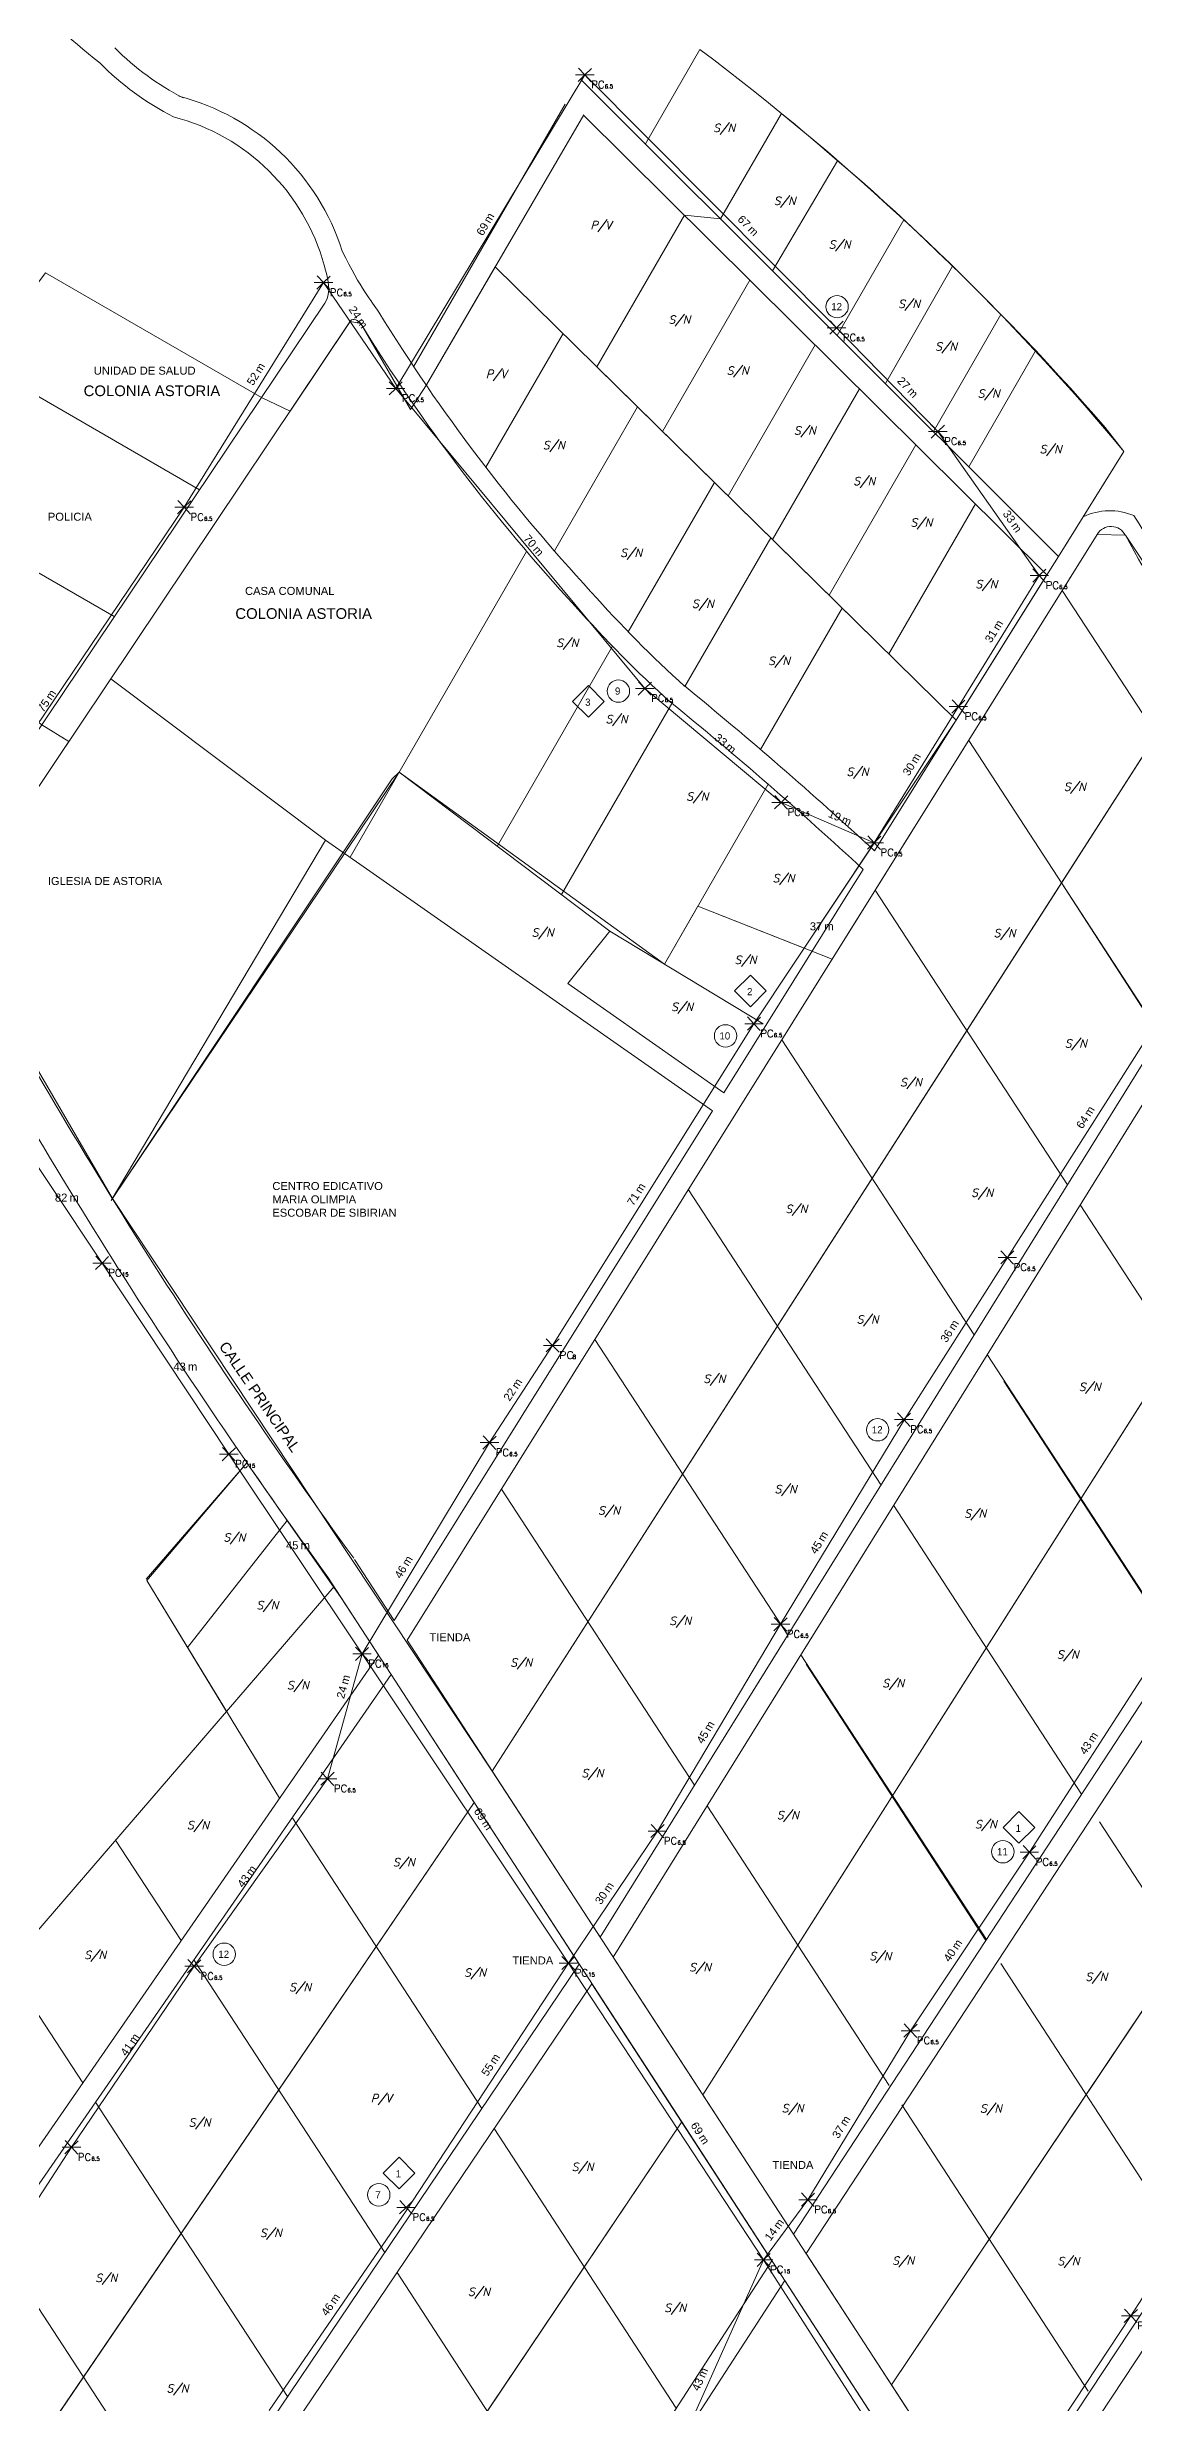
# Model space of a CAD drawing. Header units: metres. Extents: x 276196 to 280123, y 1482787 to 1490589.
# Drawn here: x 279075.1 to 279278.9, y 1488385 to 1488826.5 of the extents above; entities that cross this region are included whole.
import ezdxf
from ezdxf.enums import TextEntityAlignment as Align

# ---------------------------------------------------------------- set-up
doc = ezdxf.new("R2010")
doc.units = ezdxf.units.M
for name, color, linetype, lineweight in [('_ADDRESSDIBUJO', 7, 'Continuous', 0), ('_COMODINBASETEXT', 1, 'Continuous', 0), ('_HOUSECOUNT', 7, 'Continuous', 0), ('_LOTLINE', 9, 'Continuous', 0), ('_MICROZONES', 2, 'Continuous', 0), ('_POLEPED', 7, 'Continuous', 0), ('_STRAND', 3, 'Continuous', 0), ('_STRANDDISTANCE', 3, 'Continuous', 0), ('_STREET', 5, 'Continuous', 0)]:
    doc.layers.add(name, color=color, linetype=linetype, lineweight=lineweight)
doc.styles.add('Address', font='ITALICS.shx', dxfattribs={"height": 1.5})
doc.styles.add('ROMANS', font='romans.shx', dxfattribs={"height": 0.2})
doc.styles.get("Standard").update_dxf_attribs({"font": 'arial.ttf'})
doc.styles.add('StrandDistance0', font='ENGINEERING.shx', dxfattribs={"height": 1.5})
doc.styles.add('Style-ENGINEERING', font='ENGINEERING.shx')

# ---------------------------------------------------------------- blocks, each defined once
blk = doc.blocks.new('PC15_E')
at = {"layer": '_POLEPED', "color": 1}
for p, q in [((-1.74, 0), (0, 0)), ((-1.19, 1.27), (0, 0)), ((0, 0), (1.24, 1.22)), ((0, 0), (1.74, 0)), ((-1.24, -1.22), (0, 0)), ((0, 0), (1.19, -1.27))]:
    blk.add_line(p, q, dxfattribs=at)
at = {"layer": '_POLEPED', "linetype": 'Continuous', "style": 'ROMANS'}
for s, height, p in [('PC', 1.391, (1.18, -2.51)), ('15', 0.732, (3.72, -2.51))]:
    blk.add_text(s, height=height, rotation=359.6478, dxfattribs=at).set_placement(p)
blk = doc.blocks.new('PC6.5')
at = {"layer": '_POLEPED', "color": 1}
for p, q in [((-1.74, 0), (0, 0)), ((-1.24, -1.22), (0, 0)), ((-1.19, 1.27), (0, 0)), ((0, 0), (1.24, 1.22)), ((0, 0), (1.74, 0)), ((0, 0), (1.19, -1.27))]:
    blk.add_line(p, q, dxfattribs=at)
at = {"layer": '_POLEPED', "linetype": 'Continuous', "attachment_point": 7, "rotation": 359.6478, "line_spacing_factor": 0.72, "style": 'StrandDistance0'}
for s, insert, char_height in [('\\Fromans;PC', (1.18, -2.51), 1.3914), ('\\Fromans;6.5', (3.72, -2.51), 0.7317)]:
    blk.add_mtext(s, dxfattribs=dict(at, insert=insert, char_height=char_height))
blk = doc.blocks.new('*U33')
at = {"layer": '_POLEPED', "linetype": 'Continuous'}
blk.add_line((206328.6, 1519837.21), (206328.59, 1519835.82), dxfattribs=at)
at = {"layer": '_POLEPED', "linetype": 'Continuous', "flags": 128}
blk.add_lwpolyline([(206328.6, 1519837.21), (206329.19, 1519837.21), (206329.39, 1519837.14), (206329.46, 1519837.07), (206329.52, 1519836.94), (206329.52, 1519836.74), (206329.46, 1519836.61), (206329.39, 1519836.54), (206329.19, 1519836.48), (206328.59, 1519836.48)], dxfattribs=at)
blk = doc.blocks.new('PC8_E')
at = {"layer": '_POLEPED', "color": 1}
for p, q in [((-1.74, 0), (0, 0)), ((-1.24, -1.22), (0, 0)), ((-1.19, 1.27), (0, 0)), ((0, 0), (1.24, 1.22)), ((0, 0), (1.74, 0)), ((0, 0), (1.19, -1.27))]:
    blk.add_line(p, q, dxfattribs=at)
at = {"layer": '_POLEPED', "linetype": 'Continuous', "flags": 128}
for points in [[(3.77, -1.47), (3.71, -1.34), (3.57, -1.2), (3.44, -1.13), (3.18, -1.13), (3.04, -1.2), (2.91, -1.33), (2.84, -1.46), (2.78, -1.66), (2.77, -1.99), (2.84, -2.19), (2.9, -2.32), (3.04, -2.46), (3.17, -2.52), (3.43, -2.53), (3.57, -2.46), (3.7, -2.33), (3.77, -2.2)], [(4, -1.78), (3.9, -1.81), (3.86, -1.88), (3.86, -1.95), (3.9, -2.02), (3.97, -2.06), (4.11, -2.09), (4.21, -2.13), (4.28, -2.2), (4.31, -2.27), (4.31, -2.37), (4.28, -2.44), (4.24, -2.48), (4.14, -2.51), (4, -2.51), (3.89, -2.47), (3.86, -2.44), (3.82, -2.37), (3.83, -2.26), (3.86, -2.19), (3.93, -2.13), (4.04, -2.09), (4.18, -2.06), (4.25, -2.02), (4.28, -1.95), (4.28, -1.88), (4.25, -1.81), (4.14, -1.78), (4, -1.78)]]:
    blk.add_lwpolyline(points, dxfattribs=at)
at = {"layer": '_POLEPED', "linetype": 'Continuous'}
blk.add_blockref('*U33', (-206327.14, -1519838.33), dxfattribs=at)
blk = doc.blocks.new('SN')
at = {"layer": '_ADDRESSDIBUJO', "color": 7, "linetype": 'Continuous', "lineweight": 0, "style": 'Address'}
blk.add_text('S/N', height=1.5, dxfattribs=at).set_placement((2, 0), align=Align.CENTER)
blk = doc.blocks.new('TIENDA')
at = {"layer": '_ADDRESSDIBUJO'}
blk.add_text('TIENDA', height=1.5, dxfattribs=at).set_placement((-0.01, -0.02))
blk = doc.blocks.new('PV')
at = {"layer": '_ADDRESSDIBUJO', "color": 7, "linetype": 'Continuous', "lineweight": 0, "style": 'Address'}
blk.add_text('P/V', height=1.5, dxfattribs=at).set_placement((2.09, 0.23), align=Align.CENTER)
blk = doc.blocks.new('HCRES_9')
at = {"layer": '_HOUSECOUNT', "color": 1, "linetype": 'Continuous', "lineweight": 0}
blk.add_circle((0.14, 0), 2.1, dxfattribs=at)
at = {"layer": '_HOUSECOUNT', "color": 7, "linetype": 'Continuous', "lineweight": 0, "style": 'Style-ENGINEERING'}
blk.add_text('9', height=1.35, dxfattribs=at).set_placement((0, 0), align=Align.MIDDLE_CENTER)
blk = doc.blocks.new('HCRES_12')
at = {"layer": '_HOUSECOUNT', "color": 1, "linetype": 'Continuous', "lineweight": 0}
blk.add_ellipse((0, 0), major_axis=(-1.48, 1.48), ratio=1, start_param=3.926991, end_param=10.210176, dxfattribs=at)
at = {"layer": '_HOUSECOUNT', "color": 7, "linetype": 'Continuous', "lineweight": 0, "style": 'Style-ENGINEERING'}
blk.add_text('12', height=1.35, dxfattribs=at).set_placement((-0.08, 0), align=Align.MIDDLE_CENTER)
blk = doc.blocks.new('LONGITUD_RED')
at = {"layer": '_STRANDDISTANCE'}
blk.add_text('m', height=1.5, dxfattribs=at).set_placement((1.57, 0))
at = {"layer": '_STRANDDISTANCE', "flags": 4}
blk.add_attdef('?', text='', height=1.5, dxfattribs=at).set_placement((1.17, 0), align=Align.RIGHT)
blk = doc.blocks.new('HCCOM_3')
at = {"layer": '_HOUSECOUNT', "color": 3, "linetype": 'Continuous', "lineweight": 0, "flags": 128}
blk.add_lwpolyline([(-2.86, 0.15), (0.11, 3.12), (3.08, 0.15), (0.11, -2.82), (-2.86, 0.15)], close=True, dxfattribs=at)
at = {"layer": '_HOUSECOUNT', "color": 7, "linetype": 'Continuous', "lineweight": 0, "style": 'Style-ENGINEERING'}
blk.add_text('3', height=1.35, dxfattribs=at).set_placement((0, 0), align=Align.MIDDLE_CENTER)
blk = doc.blocks.new('HCCOM_2')
at = {"layer": '_HOUSECOUNT', "color": 3, "linetype": 'Continuous', "lineweight": 0, "flags": 128}
blk.add_lwpolyline([(-2.86, 0.15), (0.11, 3.12), (3.08, 0.15), (0.11, -2.82), (-2.86, 0.15)], close=True, dxfattribs=at)
at = {"layer": '_HOUSECOUNT', "color": 7, "linetype": 'Continuous', "lineweight": 0, "style": 'Style-ENGINEERING'}
blk.add_text('2', height=1.35, dxfattribs=at).set_placement((0, 0), align=Align.MIDDLE_CENTER)
blk = doc.blocks.new('HCRES_10')
at = {"layer": '_HOUSECOUNT', "color": 1, "linetype": 'Continuous', "lineweight": 0}
blk.add_circle((0.14, 0), 2.1, dxfattribs=at)
at = {"layer": '_HOUSECOUNT', "color": 7, "linetype": 'Continuous', "lineweight": 0, "style": 'Style-ENGINEERING'}
blk.add_text('10', height=1.35, dxfattribs=at).set_placement((0, 0), align=Align.MIDDLE_CENTER)
blk = doc.blocks.new('HCRES_7')
at = {"layer": '_HOUSECOUNT', "color": 1, "linetype": 'Continuous', "lineweight": 0}
blk.add_circle((0.14, 0), 2.1, dxfattribs=at)
at = {"layer": '_HOUSECOUNT', "color": 7, "linetype": 'Continuous', "lineweight": 0, "style": 'Style-ENGINEERING'}
blk.add_text('7', height=1.35, dxfattribs=at).set_placement((0, 0), align=Align.MIDDLE_CENTER)
blk = doc.blocks.new('HCCOM_1')
at = {"layer": '_HOUSECOUNT', "color": 3, "linetype": 'Continuous', "lineweight": 0, "flags": 128}
blk.add_lwpolyline([(-2.86, 0.15), (0.11, 3.12), (3.08, 0.15), (0.11, -2.82), (-2.86, 0.15)], close=True, dxfattribs=at)
at = {"layer": '_HOUSECOUNT', "color": 7, "linetype": 'Continuous', "lineweight": 0, "style": 'Style-ENGINEERING'}
blk.add_text('1', height=1.35, dxfattribs=at).set_placement((0, 0), align=Align.MIDDLE_CENTER)
blk = doc.blocks.new('HCRES_11')
at = {"layer": '_HOUSECOUNT', "color": 1, "linetype": 'Continuous', "lineweight": 0}
blk.add_circle((0.14, 0), 2.1, dxfattribs=at)
at = {"layer": '_HOUSECOUNT', "color": 7, "linetype": 'Continuous', "lineweight": 0, "style": 'Style-ENGINEERING'}
blk.add_text('11', height=1.35, dxfattribs=at).set_placement((0.06, 0), align=Align.MIDDLE_CENTER)

msp = doc.modelspace()

# ---------------------------------------------------------------- linework, layer by layer
at = {"layer": '_LOTLINE', "color": 9}
for p, q in [((279197.54, 1488826.1), (279187.31, 1488808.39)), ((279264.74, 1488731.08), (279175.08, 1488820.6)), ((279143.86, 1488766.59), (279172.29, 1488815.83)), ((279146.3, 1488763.26), (279175.76, 1488813.83)), ((279262.57, 1488727.6), (279175.73, 1488813.79)), ((279212.8, 1488814.1), (279201.39, 1488794.34)), ((279223.35, 1488805.23), (279211.12, 1488784.62)), ((279194.63, 1488795.04), (279178.22, 1488766.61)), ((279235.76, 1488794.13), (279223.28, 1488772.48)), ((279074.84, 1488784.22), (279115.34, 1488760.83)), ((279245.57, 1488700.36), (279159.17, 1488785.35)), ((279206.9, 1488782.85), (279190.53, 1488754.5)), ((279244.89, 1488785.47), (279232.3, 1488763.47)), ((279053.18, 1488668.3), (279127.24, 1488778.55)), ((279056.9, 1488663.07), (279132.05, 1488775.24)), ((279253.97, 1488776.42), (279241.3, 1488754.48)), ((279171.89, 1488772.84), (279157.41, 1488747.77)), ((279219.15, 1488770.7), (279202.82, 1488742.41)), ((279260.47, 1488769.63), (279247.91, 1488747.88)), ((279062.53, 1488767.37), (279103.74, 1488743.57)), ((279227.46, 1488762.45), (279211.16, 1488734.21)), ((279185.83, 1488759.12), (279170.24, 1488732.11)), ((279238.03, 1488751.96), (279221.76, 1488723.78)), ((279277.02, 1488750.76), (279273.51, 1488755.23)), ((279269.37, 1488738.5), (279277.02, 1488750.76)), ((279045.22, 1488744.35), (279087.7, 1488719.83)), ((279200.24, 1488744.95), (279184.07, 1488716.96)), ((279249.16, 1488740.91), (279232.93, 1488712.79)), ((279264.74, 1488731.08), (279269.37, 1488738.5)), ((279142.64, 1488527.91), (279272.03, 1488735.2)), ((279210.8, 1488734.56), (279194.71, 1488706.7)), ((279165.04, 1488732.02), (279131.94, 1488674.69)), ((279230.27, 1488675.86), (279262.57, 1488727.6)), ((279224.19, 1488721.39), (279208.89, 1488694.88)), ((279265.45, 1488724.67), (279307.76, 1488659.84)), ((279158.6, 1488503.38), (279292.49, 1488712.27)), ((279181.15, 1488714.23), (279159.55, 1488676.81)), ((279087.1, 1488708.14), (279127.36, 1488677.9)), ((279192.42, 1488703.79), (279171.58, 1488667.69)), ((279247.93, 1488696.59), (279283.87, 1488641.38)), ((279180.61, 1488660.84), (279141.14, 1488690.62)), ((279178.85, 1488472.25), (279311.99, 1488686.67)), ((279210.32, 1488688.36), (279190.86, 1488654.66)), ((279181.26, 1488468.55), (279314.59, 1488683.27)), ((279127.36, 1488677.9), (279087.18, 1488610.37)), ((279199.86, 1488627.14), (279127.36, 1488677.9)), ((279225.9, 1488668.85), (279228.11, 1488672.4)), ((279201.98, 1488630.54), (279225.9, 1488668.85)), ((279230.4, 1488668.52), (279266.44, 1488613.31)), ((279217.08, 1488657.65), (279197.13, 1488665.51)), ((279172.77, 1488650.99), (279180.61, 1488660.84)), ((279209.4, 1488643.48), (279180.61, 1488660.84)), ((279334.28, 1488657.5), (279198.06, 1488442.73)), ((279201.98, 1488630.54), (279172.77, 1488650.99)), ((279212.88, 1488640.45), (279248.96, 1488585.17)), ((279215.05, 1488416.62), (279355.06, 1488630.32)), ((279140.23, 1488531.61), (279199.86, 1488627.14)), ((279217.43, 1488412.96), (279357.63, 1488626.95)), ((279195.36, 1488612.37), (279231.49, 1488557.02)), ((279268.82, 1488609.55), (279304.99, 1488553.9)), ((279233.44, 1488388.34), (279375.76, 1488600.58)), ((279177.84, 1488584.3), (279214.01, 1488528.88)), ((279251.38, 1488581.47), (279287.15, 1488526.67)), ((279252.28, 1488359.39), (279395.07, 1488575.37)), ((279254.51, 1488576.48), (279287.03, 1488526.49)), ((279254.66, 1488355.73), (279397.96, 1488572.49)), ((279112.6, 1488561.2), (279093.69, 1488539.4)), ((279160.31, 1488556.23), (279196.54, 1488500.73)), ((279233.84, 1488553.23), (279269.07, 1488499.08)), ((279120.18, 1488550.36), (279101.49, 1488526.59)), ((279132.8, 1488543.03), (279140.23, 1488531.61)), ((279128.93, 1488537.97), (279067.6, 1488466.76)), ((279093.85, 1488539.15), (279118.7, 1488498.31)), ((279127.77, 1488539.76), (279137.26, 1488525.15)), ((279142.64, 1488527.91), (279178.85, 1488472.25)), ((279056.84, 1488408.82), (279137.26, 1488525.15)), ((279216.42, 1488525.18), (279251.23, 1488471.85)), ((279217.44, 1488523.44), (279251.11, 1488471.67)), ((279058.55, 1488404.25), (279139.62, 1488521.53)), ((279139.62, 1488521.53), (279174.92, 1488467.19)), ((279070.31, 1488372.68), (279155.2, 1488497.54)), ((279198.9, 1488496.91), (279233.01, 1488444.49)), ((279121.06, 1488494.69), (279156.67, 1488440.15)), ((279272.46, 1488493.87), (279306.55, 1488441.48)), ((279087.99, 1488490.44), (279100.26, 1488471.63)), ((279067.6, 1488466.76), (279081.83, 1488444.96)), ((279082.93, 1488330.93), (279174.92, 1488467.19)), ((279102.63, 1488468.02), (279138.44, 1488413.15)), ((279181.26, 1488468.55), (279215.05, 1488416.62)), ((279253.93, 1488467.35), (279288.51, 1488414.19)), ((279084.08, 1488325.48), (279177.29, 1488463.55)), ((279177.29, 1488463.55), (279211.03, 1488411.62)), ((279084.19, 1488441.34), (279120.21, 1488386.15)), ((279235.39, 1488440.83), (279270.3, 1488387.18)), ((279194.13, 1488437.63), (279094.65, 1488289.77)), ((279158.97, 1488436.41), (279193.08, 1488383.99)), ((279065.75, 1488414.67), (279101.99, 1488359.16)), ((279217.43, 1488412.96), (279252.28, 1488359.39)), ((279108.93, 1488254.44), (279211.03, 1488411.62)), ((279110.71, 1488249.84), (279213.45, 1488407.89)), ((279140.75, 1488409.42), (279175.2, 1488356.46)), ((279213.45, 1488407.89), (279248.61, 1488353.78))]:
    msp.add_line(p, q, dxfattribs=at)
for centre, radius, start, end in [((279212.89, 1488983.41), 204.7, 219.209, 231.3395), ((279123.23, 1488861.36), 53.75, 224.6877, 243.0175), ((279123.23, 1488861.36), 49.75, 224.6877, 243.0175), ((278895.12, 1488425.76), 501.73, 41.0462, 52.9322), ((279088.87, 1488775.07), 43.67, 17.6447, 75.4417), ((279088.87, 1488775.07), 39.67, 15.4417, 75.4417), ((279427.04, 1488955.58), 344.42, 211.6763, 222.7609), ((279427.04, 1488955.58), 340.42, 211.6763, 222.7609), ((279274.38, 1488727.97), 11.66, 67.2959, 115.4411), ((279488.42, 1488867.2), 245.78, 211.5145, 218.3375), ((279274.61, 1488733.69), 2.99, 26.8227, 149.7054), ((279394.29, 1488796.71), 132.26, 207.7886, 219.6703), ((279348.55, 1488876.88), 233.41, 221.6568, 227.8859), ((279348.55, 1488876.88), 229.41, 221.6568, 227.8859), ((278722.98, 1488127.11), 743.31, 47.18972, 50.87413), ((278722.98, 1488127.11), 747.31, 47.24843, 50.87413), ((280029.76, 1489194.25), 1114.42, 208.56407, 215.96483), ((280029.76, 1489194.25), 1108.42, 208.63453, 215.96483)]:
    msp.add_arc(centre, radius, start, end, dxfattribs=at)
for points in [[(279130.48, 1488788.3), (279134.01, 1488781.05), (279135.95, 1488779.07), (279137.33, 1488776.82)], [(279127.24, 1488778.55), (279128.55, 1488780.51), (279127.73, 1488783.35), (279127.11, 1488785.63)], [(279132.05, 1488775.24), (279132.41, 1488775.78), (279133.58, 1488775.27), (279133.93, 1488774.72)]]:
    msp.add_open_spline(points, degree=3, dxfattribs=at)
at = {"layer": '_MICROZONES'}
msp.add_line((279130.3, 1488535.87), (279130.3, 1488535.87), dxfattribs=at)
for points in [[(279194.63, 1488795.04), (279178.22, 1488766.61), (279245.57, 1488700.36), (279262.49, 1488727.48), (279264.74, 1488731.08), (279277.02, 1488750.76, 0.048139), (279212.8, 1488814.1), (279201.39, 1488794.34)], [(279094.65, 1488289.77), (279194.13, 1488437.63), (279155.2, 1488497.54), (279070.31, 1488372.68, -0.058277), (279082.93, 1488330.93), (279084.08, 1488325.48, 0.023816)]]:
    msp.add_lwpolyline(points, format="xyb", close=True, dxfattribs=at)
for points in [[(279141.14, 1488690.62), (279190.86, 1488654.66), (279197.13, 1488665.51), (279217.08, 1488657.65), (279245.57, 1488700.36), (279159.17, 1488785.35), (279146.3, 1488763.26), (279146.3, 1488763.26), (279143.28, 1488758.6), (279133.93, 1488774.72), (279131.94, 1488775.08), (279120.69, 1488758.29), (279115.34, 1488760.83), (279074.84, 1488784.22), (279033.71, 1488729.03), (279053.83, 1488714.32), (279074.13, 1488699.49), (279079.21, 1488696.37), (279056.9, 1488663.07), (279087.38, 1488610.71), (279139.81, 1488689.39), (279141.14, 1488690.62)], [(279292.49, 1488712.27), (279265.31, 1488669.88), (279304.1, 1488609.91), (279400.78, 1488764.27), (279371.97, 1488775.67), (279368.04, 1488776.92), (279326.31, 1488786.97), (279300.05, 1488741.49), (279284.28, 1488730.32), (279295.63, 1488714.75)], [(279158.6, 1488503.38), (279292.49, 1488712.27), (279277.28, 1488735.04), (279272.03, 1488735.2), (279222.33, 1488655.58), (279197.13, 1488665.51), (279190.86, 1488654.66), (279141.14, 1488690.62), (279087.38, 1488610.71)], [(279198.06, 1488442.73), (279304.1, 1488609.91), (279265.31, 1488669.88), (279158.6, 1488503.38)], [(279233.44, 1488388.34), (279342.42, 1488550.85), (279304.1, 1488609.91), (279198.06, 1488442.73)], [(279108.79, 1488514.59), (279067.6, 1488466.76), (279054.96, 1488495.55), (279030.51, 1488479.5), (279070.31, 1488372.68), (279155.2, 1488497.54), (279139.62, 1488521.53), (279130.3, 1488535.87), (279112.6, 1488561.2), (279093.85, 1488539.15)], [(279272.73, 1488327.95), (279381.53, 1488491.26), (279342.42, 1488550.85), (279233.44, 1488388.34)], [(279122.73, 1488218.62), (279229.91, 1488382.56), (279194.13, 1488437.63), (279094.65, 1488289.77)]]:
    msp.add_lwpolyline(points, close=True, dxfattribs=at)
at = {"layer": '_STRAND'}
for p, q in [((279175.97, 1488821.32), (279140.49, 1488762.55)), ((279223.14, 1488773.94), (279175.97, 1488821.32)), ((279100.85, 1488740.27), (279126.96, 1488782.38)), ((279140.49, 1488762.55), (279126.96, 1488782.38)), ((279242.12, 1488754.48), (279223.14, 1488773.94)), ((279187.21, 1488706.31), (279140.49, 1488762.55)), ((279261.15, 1488727.48), (279242.12, 1488754.48)), ((279058.84, 1488678.14), (279100.85, 1488740.27)), ((279245.98, 1488702.92), (279261.15, 1488727.48)), ((279212.78, 1488684.96), (279187.21, 1488706.31)), ((279230.21, 1488677.4), (279245.98, 1488702.92)), ((279230.21, 1488677.4), (279212.78, 1488684.96)), ((279207.66, 1488643.48), (279230.21, 1488677.4)), ((279085.44, 1488598.63), (279039.98, 1488666.88)), ((279255.18, 1488599.67), (279289.28, 1488653.38)), ((279169.92, 1488583.17), (279207.66, 1488643.48)), ((279109.2, 1488562.79), (279085.44, 1488598.63)), ((279235.85, 1488569.28), (279255.18, 1488599.67)), ((279158.06, 1488564.96), (279169.92, 1488583.17)), ((279212.62, 1488530.92), (279235.85, 1488569.28)), ((279134.18, 1488525.36), (279109.2, 1488562.79)), ((279134.18, 1488525.36), (279158.06, 1488564.96)), ((279189.59, 1488492.14), (279212.62, 1488530.92)), ((279127.73, 1488501.95), (279134.18, 1488525.36)), ((279172.86, 1488467.4), (279134.18, 1488525.36)), ((279259.29, 1488488.19), (279282.65, 1488524.33)), ((279102.72, 1488466.81), (279127.73, 1488501.95)), ((279172.86, 1488467.4), (279189.59, 1488492.14)), ((279237.02, 1488454.73), (279259.29, 1488488.19)), ((279079.72, 1488432.88), (279102.72, 1488466.81)), ((279142.46, 1488420.98), (279172.86, 1488467.4)), ((279209.47, 1488411.78), (279172.86, 1488467.4)), ((279217.77, 1488423.06), (279237.02, 1488454.73)), ((279303.64, 1488440.55), (279278.33, 1488401.29)), ((279060.65, 1488403.6), (279079.72, 1488432.88)), ((279116.79, 1488383.54), (279142.46, 1488420.98)), ((279209.47, 1488411.78), (279217.77, 1488423.06)), ((279191.87, 1488372.48), (279209.47, 1488411.78)), ((279246.43, 1488354.15), (279209.47, 1488411.78)), ((279278.33, 1488401.29), (279252.65, 1488362.5))]:
    msp.add_line(p, q, dxfattribs=at)

# ---------------------------------------------------------------- block references
at = {"layer": '_ADDRESSDIBUJO'}
for name, p in [('SN', (279200.07, 1488810.62)), ('SN', (279211.42, 1488796.96)), ('PV', (279176.89, 1488792.2)), ('SN', (279221.71, 1488788.77)), ('SN', (279234.73, 1488777.64)), ('SN', (279191.67, 1488774.7)), ('SN', (279241.67, 1488769.66)), ('PV', (279157.27, 1488764.28)), ('SN', (279202.59, 1488765.14)), ('SN', (279249.65, 1488760.84)), ('SN', (279168.14, 1488751.17)), ('SN', (279215.2, 1488753.9)), ('SN', (279226.33, 1488744.45)), ('SN', (279237.04, 1488736.68)), ('SN', (279182.64, 1488731.01)), ('SN', (279249.23, 1488725.13)), ('SN', (279196.08, 1488721.46)), ('SN', (279170.66, 1488714.11)), ('SN', (279210.36, 1488710.75)), ('SN', (279179.9, 1488699.83)), ('SN', (279225.07, 1488689.96)), ('SN', (279195.03, 1488685.33)), ('SN', (279265.8, 1488687.16)), ('SN', (279211.2, 1488670)), ('SN', (279166.04, 1488659.83)), ('SN', (279252.64, 1488659.73)), ('SN', (279204.07, 1488654.7)), ('SN', (279192.18, 1488645.9)), ('SN', (279265.99, 1488639.04)), ('SN', (279235.08, 1488631.75)), ('SN', (279248.44, 1488611.06)), ('SN', (279213.6, 1488608.01)), ('SN', (279226.96, 1488587.32)), ('SN', (279198.23, 1488576.19)), ('SN', (279268.6, 1488574.66)), ('SN', (279178.48, 1488551.5)), ('SN', (279211.59, 1488555.5)), ('SN', (279247.12, 1488550.92)), ('SN', (279108.25, 1488546.46)), ('SN', (279114.43, 1488533.75)), ('SN', (279191.84, 1488530.81)), ('TIENDA', (279146.83, 1488527.76)), ('SN', (279162.02, 1488522.98)), ('SN', (279264.48, 1488524.49)), ('SN', (279120.16, 1488518.75)), ('SN', (279231.76, 1488519.1)), ('SN', (279175.38, 1488502.28)), ('SN', (279212, 1488494.41)), ('SN', (279101.42, 1488492.53)), ('SN', (279249.12, 1488492.67)), ('SN', (279140.01, 1488485.56)), ('SN', (279082.15, 1488468.18)), ('SN', (279229.36, 1488467.98)), ('SN', (279153.37, 1488464.87)), ('TIENDA', (279162.36, 1488467.17)), ('SN', (279195.54, 1488465.89)), ('SN', (279269.84, 1488464.11)), ('SN', (279120.58, 1488462.16)), ('PV', (279135.71, 1488441.09)), ('SN', (279101.72, 1488436.78)), ('SN', (279212.9, 1488439.45)), ('SN', (279250.08, 1488439.42)), ('SN', (279173.53, 1488428.47)), ('TIENDA', (279211.14, 1488428.84)), ('SN', (279115.08, 1488416.09)), ('SN', (279233.62, 1488410.89)), ('SN', (279264.62, 1488410.81)), ('SN', (279084.23, 1488407.64)), ('SN', (279154.1, 1488405.07)), ('SN', (279190.89, 1488402.04)), ('SN', (279097.59, 1488386.95))]:
    msp.add_blockref(name, p, dxfattribs=at)
at = {"layer": '_HOUSECOUNT', "zscale": 0.001}
for name, p in [('HCRES_12', (279223.24, 1488777.88)), ('HCRES_9', (279182.1, 1488705.83)), ('HCRES_12', (279230.85, 1488567.37))]:
    msp.add_blockref(name, p, dxfattribs=at)
at = {"layer": '_HOUSECOUNT', "lineweight": 70, "zscale": 0.001}
for name, p in [('HCCOM_3', (279176.51, 1488703.75)), ('HCCOM_2', (279206.87, 1488649.49)), ('HCRES_10', (279202.2, 1488641.2)), ('HCCOM_1', (279257.21, 1488492.68)), ('HCRES_11', (279254.18, 1488488.29)), ('HCRES_12', (279108.34, 1488469.07)), ('HCCOM_1', (279141.01, 1488427.91)), ('HCRES_7', (279137.18, 1488423.98))]:
    msp.add_blockref(name, p, dxfattribs=at)
at = {"layer": '_MICROZONES', "zscale": 0.001}
msp.add_blockref('SN', (279261.27, 1488750.44), dxfattribs=at)
at = {"layer": '_POLEPED'}
for name, p in [('PC6.5', (279175.97, 1488821.32)), ('PC6.5', (279126.96, 1488782.38)), ('PC6.5', (279223.14, 1488773.94)), ('PC6.5', (279140.49, 1488762.55)), ('PC6.5', (279242.12, 1488754.48)), ('PC6.5', (279100.85, 1488740.27)), ('PC6.5', (279261.15, 1488727.48)), ('PC6.5', (279187.21, 1488706.31)), ('PC6.5', (279245.98, 1488702.92)), ('PC6.5', (279212.78, 1488684.96)), ('PC6.5', (279230.21, 1488677.4)), ('PC6.5', (279207.66, 1488643.48)), ('PC15_E', (279085.44, 1488598.63)), ('PC6.5', (279255.15, 1488599.67)), ('PC8_E', (279169.92, 1488583.17)), ('PC6.5', (279235.75, 1488569.28)), ('PC15_E', (279109.2, 1488562.79)), ('PC6.5', (279158.06, 1488564.96)), ('PC6.5', (279212.62, 1488530.92)), ('PC15_E', (279134.18, 1488525.36)), ('PC6.5', (279127.73, 1488501.95)), ('PC6.5', (279189.59, 1488492.14)), ('PC6.5', (279259.29, 1488488.19)), ('PC6.5', (279102.72, 1488466.81)), ('PC15_E', (279172.86, 1488467.4)), ('PC6.5', (279237.02, 1488454.73)), ('PC6.5', (279079.72, 1488432.88)), ('PC6.5', (279142.46, 1488421.62)), ('PC6.5', (279217.78, 1488423.06)), ('PC15_E', (279209.47, 1488411.78)), ('PC6.5', (279278.33, 1488401.29))]:
    msp.add_blockref(name, p, dxfattribs=at)
at = {"layer": '_STRANDDISTANCE'}
ref = msp.add_blockref('LONGITUD_RED', (279157.4, 1488792.04), dxfattribs=dict(at, rotation=60.00000000002194))
ref.add_attrib('?', '69', dxfattribs={"height": 1.5, "rotation": 60}).set_placement((279157.99, 1488793.05), align=Align.RIGHT)
ref = msp.add_blockref('LONGITUD_RED', (279205.28, 1488793.3), dxfattribs=dict(at, rotation=314.8765898225586))
ref.add_attrib('?', '67', dxfattribs={"height": 1.5, "rotation": 314.8766}).set_placement((279206.1, 1488792.48), align=Align.RIGHT)
ref = msp.add_blockref('LONGITUD_RED', (279132.26, 1488776.38), dxfattribs=dict(at, rotation=304.3033894972394))
ref.add_attrib('?', '24', dxfattribs={"height": 1.5, "rotation": 304.3034}).set_placement((279132.92, 1488775.42), align=Align.RIGHT)
ref = msp.add_blockref('LONGITUD_RED', (279114.35, 1488763.95), dxfattribs=dict(at, rotation=58.19124002323566))
ref.add_attrib('?', '52', dxfattribs={"height": 1.5, "rotation": 58.1912}).set_placement((279114.97, 1488764.94), align=Align.RIGHT)
ref = msp.add_blockref('LONGITUD_RED', (279235.19, 1488763.02), dxfattribs=dict(at, rotation=314.2895481967216))
ref.add_attrib('?', '27', dxfattribs={"height": 1.5, "rotation": 314.2895}).set_placement((279236.01, 1488762.19), align=Align.RIGHT)
ref = msp.add_blockref('LONGITUD_RED', (279254.89, 1488738.1), dxfattribs=dict(at, rotation=305.1636422360397))
ref.add_attrib('?', '33', dxfattribs={"height": 1.5, "rotation": 305.1636}).set_placement((279255.56, 1488737.15), align=Align.RIGHT)
ref = msp.add_blockref('LONGITUD_RED', (279165.11, 1488733.48), dxfattribs=dict(at, rotation=310.2961867210413))
ref.add_attrib('?', '70', dxfattribs={"height": 1.5, "rotation": 310.2962}).set_placement((279165.86, 1488732.59), align=Align.RIGHT)
ref = msp.add_blockref('LONGITUD_RED', (279252.72, 1488715.73), dxfattribs=dict(at, rotation=58.29252524717803))
ref.add_attrib('?', '31', dxfattribs={"height": 1.5, "rotation": 58.2925}).set_placement((279253.33, 1488716.72), align=Align.RIGHT)
ref = msp.add_blockref('LONGITUD_RED', (279075.08, 1488702.7), dxfattribs=dict(at, rotation=56.11038042897916))
ref.add_attrib('?', '75', dxfattribs={"height": 1.5, "rotation": 56.1104}).set_placement((279075.73, 1488703.66), align=Align.RIGHT)
ref = msp.add_blockref('LONGITUD_RED', (279200.98, 1488696.11), dxfattribs=dict(at, rotation=320.1407297938774))
ref.add_attrib('?', '33', dxfattribs={"height": 1.5, "rotation": 320.1407}).set_placement((279201.88, 1488695.36), align=Align.RIGHT)
ref = msp.add_blockref('LONGITUD_RED', (279237.31, 1488690.8), dxfattribs=dict(at, rotation=58.29252526561631))
ref.add_attrib('?', '30', dxfattribs={"height": 1.5, "rotation": 58.2925}).set_placement((279237.93, 1488691.79), align=Align.RIGHT)
ref = msp.add_blockref('LONGITUD_RED', (279222.5, 1488681.83), dxfattribs=dict(at, rotation=336.539890373873))
ref.add_attrib('?', '19', dxfattribs={"height": 1.5, "rotation": 336.5399}).set_placement((279223.57, 1488681.37), align=Align.RIGHT)
ref = msp.add_blockref('LONGITUD_RED', (279219.29, 1488660.98), dxfattribs=at)
ref.add_attrib('?', '37', dxfattribs={"height": 1.5}).set_placement((279220.46, 1488660.98), align=Align.RIGHT)
ref = msp.add_blockref('LONGITUD_RED', (279269.85, 1488624.63), dxfattribs=dict(at, rotation=57.58377082054916))
ref.add_attrib('?', '64', dxfattribs={"height": 1.5, "rotation": 57.5838}).set_placement((279270.47, 1488625.61), align=Align.RIGHT)
ref = msp.add_blockref('LONGITUD_RED', (279077.77, 1488610.14), dxfattribs=at)
ref.add_attrib('?', '82', dxfattribs={"height": 1.5}).set_placement((279078.94, 1488610.14), align=Align.RIGHT)
ref = msp.add_blockref('LONGITUD_RED', (279185.66, 1488610.21), dxfattribs=dict(at, rotation=57.96447725920622))
ref.add_attrib('?', '71', dxfattribs={"height": 1.5, "rotation": 57.9645}).set_placement((279186.28, 1488611.19), align=Align.RIGHT)
ref = msp.add_blockref('LONGITUD_RED', (279244.39, 1488584.56), dxfattribs=dict(at, rotation=57.53994768273271))
ref.add_attrib('?', '36', dxfattribs={"height": 1.5, "rotation": 57.5399}).set_placement((279245.01, 1488585.55), align=Align.RIGHT)
ref = msp.add_blockref('LONGITUD_RED', (279099.98, 1488578.46), dxfattribs=at)
ref.add_attrib('?', '43', dxfattribs={"height": 1.5}).set_placement((279101.15, 1488578.46), align=Align.RIGHT)
ref = msp.add_blockref('LONGITUD_RED', (279162.49, 1488573.58), dxfattribs=dict(at, rotation=56.92126638412996))
ref.add_attrib('?', '22', dxfattribs={"height": 1.5, "rotation": 56.9213}).set_placement((279163.12, 1488574.56), align=Align.RIGHT)
ref = msp.add_blockref('LONGITUD_RED', (279121.1, 1488544.97), dxfattribs=at)
ref.add_attrib('?', '45', dxfattribs={"height": 1.5}).set_placement((279122.26, 1488544.97), align=Align.RIGHT)
ref = msp.add_blockref('LONGITUD_RED', (279219.94, 1488544.93), dxfattribs=dict(at, rotation=58.8050436710777))
ref.add_attrib('?', '45', dxfattribs={"height": 1.5, "rotation": 58.805}).set_placement((279220.54, 1488545.93), align=Align.RIGHT)
ref = msp.add_blockref('LONGITUD_RED', (279142.05, 1488540.34), dxfattribs=dict(at, rotation=58.90530418042578))
ref.add_attrib('?', '46', dxfattribs={"height": 1.5, "rotation": 58.9053}).set_placement((279142.65, 1488541.34), align=Align.RIGHT)
ref = msp.add_blockref('LONGITUD_RED', (279131.11, 1488517.99), dxfattribs=dict(at, rotation=74.60203464712086))
ref.add_attrib('?', '24', dxfattribs={"height": 1.5, "rotation": 74.602}).set_placement((279131.42, 1488519.11), align=Align.RIGHT)
ref = msp.add_blockref('LONGITUD_RED', (279198.66, 1488509.37), dxfattribs=dict(at, rotation=59.29180376050237))
ref.add_attrib('?', '45', dxfattribs={"height": 1.5, "rotation": 59.2918}).set_placement((279199.26, 1488510.37), align=Align.RIGHT)
ref = msp.add_blockref('LONGITUD_RED', (279270.47, 1488507.33), dxfattribs=dict(at, rotation=57.12912559867898))
ref.add_attrib('?', '43', dxfattribs={"height": 1.5, "rotation": 57.1291}).set_placement((279271.1, 1488508.31), align=Align.RIGHT)
ref = msp.add_blockref('LONGITUD_RED', (279155.7, 1488494.92), dxfattribs=dict(at, rotation=303.7137445133207))
ref.add_attrib('?', '69', dxfattribs={"height": 1.5, "rotation": 303.7137}).set_placement((279156.34, 1488493.95), align=Align.RIGHT)
ref = msp.add_blockref('LONGITUD_RED', (279112.56, 1488482.36), dxfattribs=dict(at, rotation=54.55383254556727))
ref.add_attrib('?', '43', dxfattribs={"height": 1.5, "rotation": 54.5538}).set_placement((279113.24, 1488483.31), align=Align.RIGHT)
ref = msp.add_blockref('LONGITUD_RED', (279179.64, 1488479.21), dxfattribs=dict(at, rotation=55.93577390372242))
ref.add_attrib('?', '30', dxfattribs={"height": 1.5, "rotation": 55.9358}).set_placement((279180.29, 1488480.18), align=Align.RIGHT)
ref = msp.add_blockref('LONGITUD_RED', (279244.97, 1488468.47), dxfattribs=dict(at, rotation=56.34932670063812))
ref.add_attrib('?', '40', dxfattribs={"height": 1.5, "rotation": 56.3493}).set_placement((279245.61, 1488469.44), align=Align.RIGHT)
ref = msp.add_blockref('LONGITUD_RED', (279090.67, 1488450.82), dxfattribs=dict(at, rotation=55.86794395510471))
ref.add_attrib('?', '41', dxfattribs={"height": 1.5, "rotation": 55.8679}).set_placement((279091.32, 1488451.78), align=Align.RIGHT)
ref = msp.add_blockref('LONGITUD_RED', (279158.32, 1488447.03), dxfattribs=dict(at, rotation=56.77665331025945))
ref.add_attrib('?', '55', dxfattribs={"height": 1.5, "rotation": 56.7767}).set_placement((279158.96, 1488448.01), align=Align.RIGHT)
ref = msp.add_blockref('LONGITUD_RED', (279224.09, 1488435.39), dxfattribs=dict(at, rotation=58.70556261787288))
ref.add_attrib('?', '37', dxfattribs={"height": 1.5, "rotation": 58.7056}).set_placement((279224.7, 1488436.38), align=Align.RIGHT)
ref = msp.add_blockref('LONGITUD_RED', (279196.36, 1488436.04), dxfattribs=dict(at, rotation=303.013901412433))
ref.add_attrib('?', '69', dxfattribs={"height": 1.5, "rotation": 303.0139}).set_placement((279196.99, 1488435.06), align=Align.RIGHT)
ref = msp.add_blockref('LONGITUD_RED', (279211.43, 1488416.13), dxfattribs=dict(at, rotation=53.66418866881241))
ref.add_attrib('?', '14', dxfattribs={"height": 1.5, "rotation": 53.6642}).set_placement((279212.12, 1488417.07), align=Align.RIGHT)
ref = msp.add_blockref('LONGITUD_RED', (279128.29, 1488402.09), dxfattribs=dict(at, rotation=55.5606095372098))
ref.add_attrib('?', '46', dxfattribs={"height": 1.5, "rotation": 55.5606}).set_placement((279128.95, 1488403.05), align=Align.RIGHT)
ref = msp.add_blockref('LONGITUD_RED', (279197.78, 1488388.12), dxfattribs=dict(at, rotation=65.87149982256379))
ref.add_attrib('?', '43', dxfattribs={"height": 1.5, "rotation": 65.8715}).set_placement((279198.26, 1488389.19), align=Align.RIGHT)

# ---------------------------------------------------------------- texts
at = {"layer": '_ADDRESSDIBUJO'}
for s, p in [('UNIDAD DE SALUD', (279083.89, 1488765.14)), ('POLICIA', (279075.28, 1488737.76)), ('CASA COMUNAL', (279112.25, 1488723.85)), ('IGLESIA DE ASTORIA', (279075.28, 1488669.48))]:
    msp.add_text(s, height=1.5, dxfattribs=at).set_placement(p)
at = {"layer": '_ADDRESSDIBUJO', "insert": (279117.37, 1488613.81), "char_height": 1.5, "attachment_point": 1}
msp.add_mtext_dynamic_manual_height_columns('CENTRO EDICATIVO\\PMARIA OLIMPIA\\PESCOBAR DE SIBIRIAN', width=49.4453, gutter_width=7.5, heights=[0], dxfattribs=at)
at = {"layer": '_COMODINBASETEXT'}
for p in [(279081.99, 1488761.11), (279110.43, 1488719.36)]:
    msp.add_text('COLONIA ASTORIA', height=2, dxfattribs=at).set_placement(p)
at = {"layer": '_STREET'}
msp.add_text('CALLE PRINCIPAL', height=2, rotation=304.5464, dxfattribs=at).set_placement((279107.27, 1488583.02))

doc.saveas('drawing.dxf')
